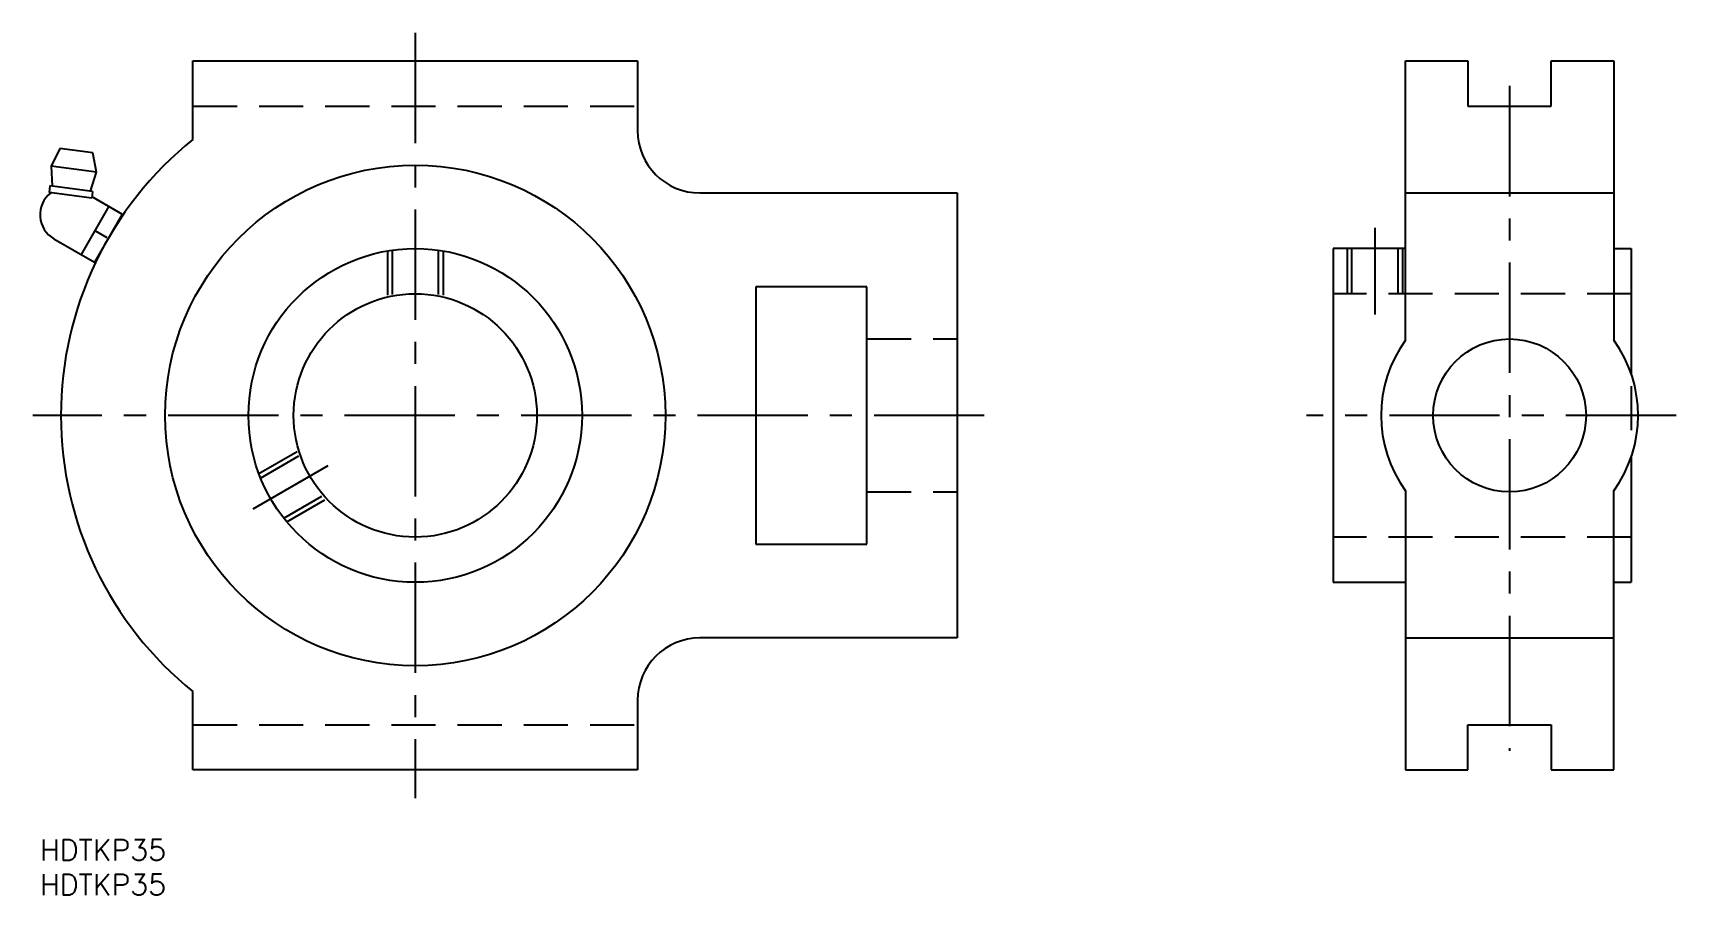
# Model space of a CAD drawing. Extents: x -1 to 235, y -8 to 116.
import ezdxf

# ---------------------------------------------------------------- set-up
doc = ezdxf.new("R2010")
doc.units = 0
doc.header["$LTSCALE"] = 0.5
doc.linetypes.add('CENTER', pattern=[50.8, 31.75, -6.35, 6.35, -6.35])
doc.linetypes.add('DASHED', pattern=[19.05, 12.7, -6.35])
for name, color, linetype in [('MSM_CENTER', 1, 'CENTER'), ('MSM_CONTINUOUS', 7, 'CONTINUOUS'), ('MSM_DASHED', 4, 'DASHED'), ('MSM_PART_NUMBER', 7, 'CONTINUOUS')]:
    doc.layers.add(name, color=color, linetype=linetype)
doc.styles.get("Standard").update_dxf_attribs({"font": 'txt.shx', "height": 1, "bigfont": 'bigfont.shx'})

# ---------------------------------------------------------------- blocks, each defined once
blk = doc.blocks.new('*U2')
at = {"layer": 'MSM_PART_NUMBER'}
blk.add_text('HDTKP35', height=3, dxfattribs=at).set_placement((0, -3))
blk = doc.blocks.new('*U3')
at = {"layer": 'MSM_PART_NUMBER'}
blk.add_text('HDTKP35', height=3, dxfattribs=at).set_placement((0, -8))

msp = doc.modelspace()

# ---------------------------------------------------------------- linework, layer by layer
at = {"layer": 'MSM_CENTER'}
for p, q in [((54, 116.03), (54, 5.97)), ((211.5, 108.39), (211.5, 12.76)), ((192.1, 88), (192.1, 75.5)), ((135.9, 61), (-1.03, 61)), ((235.47, 61), (182.27, 61)), ((41.44, 53.75), (30.61, 47.5))]:
    msp.add_line(p, q, dxfattribs=at)
at = {"layer": 'MSM_CONTINUOUS'}
for p, q in [((22, 112), (86, 112)), ((22, 100.71), (22, 112)), ((86, 112), (86, 101.97)), ((196.5, 112), (205.5, 112)), ((196.5, 71.83), (196.5, 112)), ((205.5, 112), (205.5, 105.5)), ((217.5, 112), (226.5, 112)), ((217.5, 105.5), (217.5, 112)), ((226.5, 112), (226.5, 71.83)), ((205.5, 105.5), (217.5, 105.5)), ((2.83, 99.4), (1.59, 96.84)), ((7.59, 98.77), (2.83, 99.4)), ((8.13, 95.98), (7.59, 98.77)), ((1.59, 96.84), (1.72, 94)), ((8.13, 95.98), (1.59, 96.84)), ((7.27, 93.27), (8.13, 95.98)), ((1.42, 94.04), (1.29, 93.05)), ((7.44, 92.24), (1.29, 93.05)), ((7.57, 93.23), (1.42, 94.04)), ((7.57, 93.23), (7.44, 92.24)), ((7.47, 92.48), (11.83, 89.96)), ((94.97, 93), (132, 93)), ((132, 93), (132, 29)), ((196.5, 93), (226.5, 93)), ((9.9, 91.08), (5.9, 84.15)), ((11.83, 89.96), (7.83, 83.04)), ((7.9, 87.61), (9.63, 86.61)), ((2, 86.4), (7.83, 83.04)), ((186.1, 85), (186.1, 37)), ((196.5, 85), (186.1, 85)), ((226.5, 85), (229, 85)), ((229, 85), (229, 67)), ((103, 79.5), (103, 42.5)), ((119, 79.5), (103, 79.5)), ((119, 42.5), (119, 79.5)), ((229, 55), (229, 37)), ((196.5, 50.17), (196.5, 10)), ((226.5, 10), (226.5, 50.17)), ((103, 42.5), (119, 42.5)), ((186.1, 37), (196.5, 37)), ((226.5, 37), (229, 37)), ((132, 29), (94.97, 29)), ((196.5, 29), (226.5, 29)), ((22, 10), (22, 21.29)), ((86, 20.03), (86, 10)), ((205.5, 16.5), (217.5, 16.5)), ((205.5, 10), (205.5, 16.5)), ((217.5, 16.5), (217.5, 10)), ((86, 10), (22, 10)), ((196.5, 10), (205.5, 10)), ((217.5, 10), (226.5, 10))]:
    msp.add_line(p, q, dxfattribs=at)
for centre, radius in [((54, 61), 36), ((54, 61), 24), ((54, 61), 17.5), ((211.5, 61), 11)]:
    msp.add_circle(centre, radius, dxfattribs=at)
for centre, radius, start, end in [((94.97, 101.97), 8.97, 180, 270), ((54, 61), 51, 128.8623, 231.1377), ((4, 89.86), 4, 128.073, 240.0002), ((211.5, 61), 18.5, 144.1752, 215.8248), ((211.5, 61), 18.5, 324.1752, 35.8248), ((94.97, 20.03), 8.97, 90, 180)]:
    msp.add_arc(centre, radius, start, end, dxfattribs=at)
at = {"layer": 'MSM_DASHED'}
for p, q in [((22, 105.5), (86, 105.5)), ((50, 84.66), (50, 78.04)), ((50.67, 84.77), (50.67, 78.18)), ((57.32, 84.77), (57.32, 78.18)), ((58, 84.66), (58, 78.04)), ((188.1, 85), (188.1, 78.5)), ((188.77, 85), (188.77, 78.5)), ((195.42, 85), (195.42, 78.5)), ((196.1, 85), (196.1, 78.5)), ((229, 78.5), (186.1, 78.5)), ((119, 72), (132, 72)), ((229, 65.22), (229, 56.65)), ((31.5, 52.63), (37.24, 55.95)), ((31.75, 51.99), (37.45, 55.29)), ((119, 50), (132, 50)), ((35.07, 46.24), (40.78, 49.53)), ((35.5, 45.7), (41.24, 49.02)), ((229, 43.5), (186.1, 43.5)), ((22, 16.5), (86, 16.5))]:
    msp.add_line(p, q, dxfattribs=at)

# ---------------------------------------------------------------- block references
at = {"layer": 'MSM_CONTINUOUS'}
for name in ['*U2', '*U3']:
    msp.add_blockref(name, (0, 0), dxfattribs=at)

doc.saveas('drawing.dxf')
